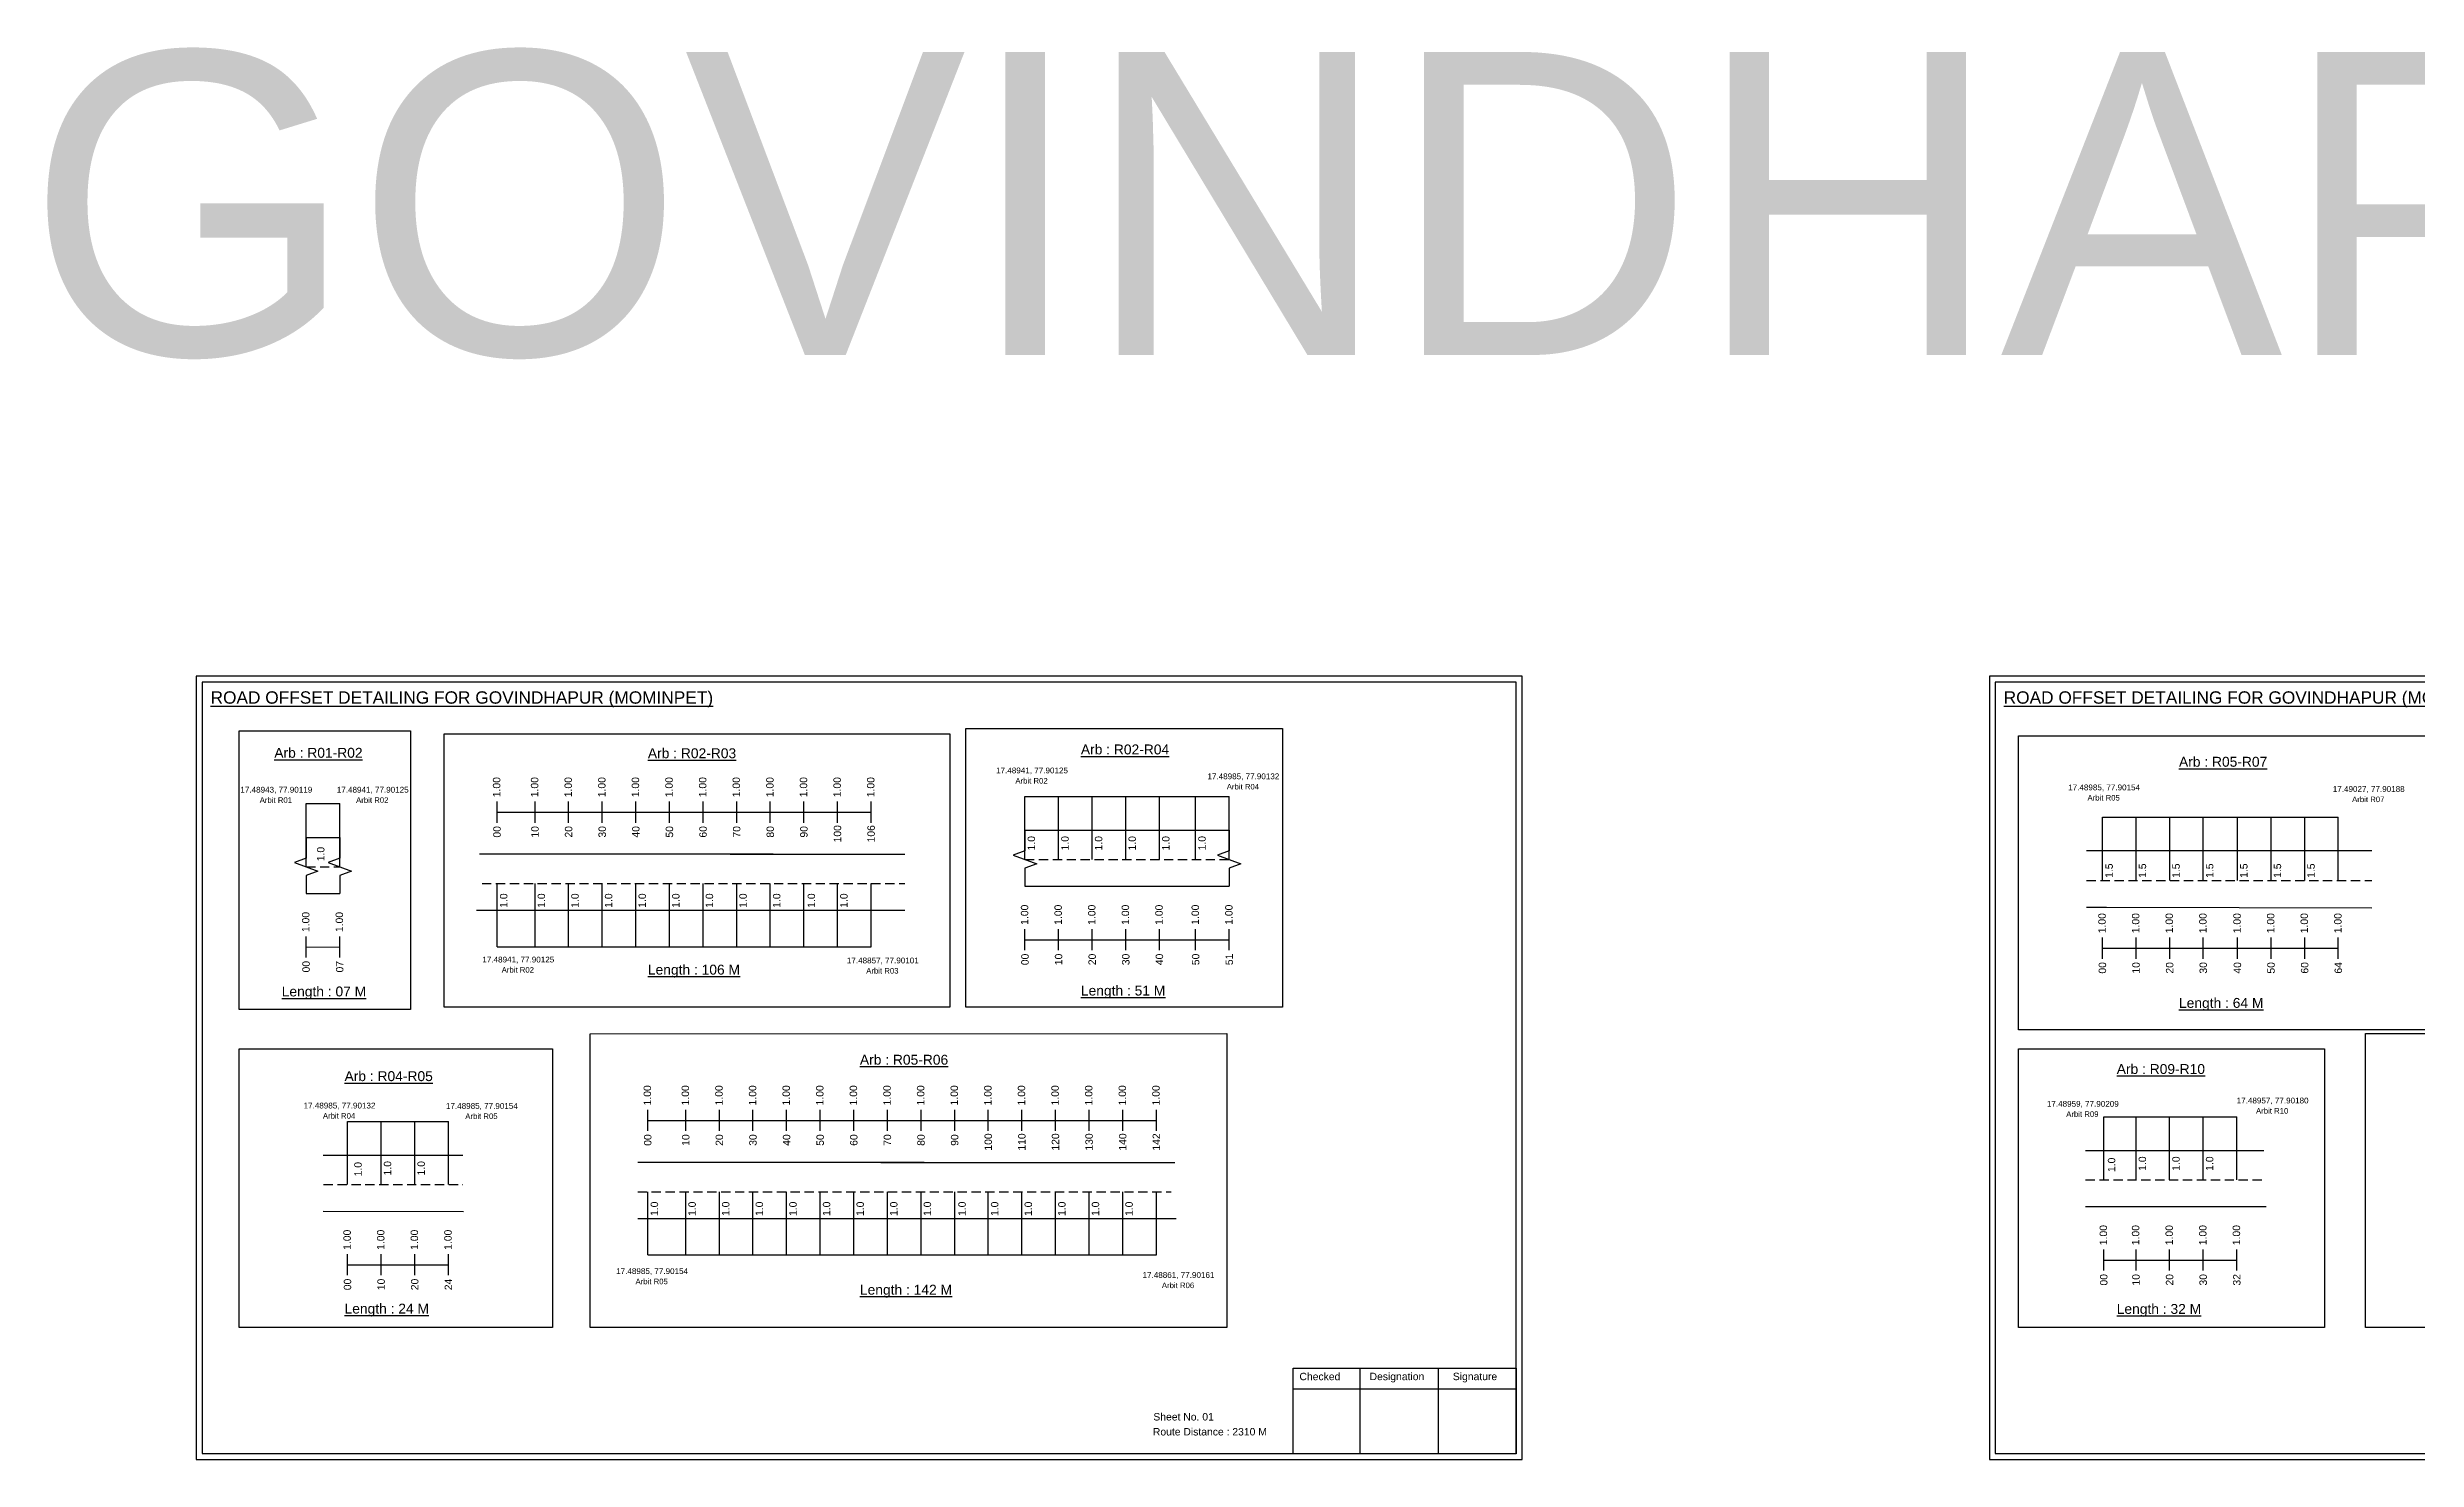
# Model space of a CAD drawing. Header units: inches. Extents: x 715 to 6358, y 46 to 1342.
# Drawn here: x 1573 to 2531, y 46 to 617 of the extents above; entities that cross this region are included whole.
import ezdxf

# ---------------------------------------------------------------- set-up
doc = ezdxf.new("R2010")
doc.units = ezdxf.units.IN
doc.header["$MEASUREMENT"] = 0
doc.linetypes.add('DASHED2', pattern=[0.375, 0.25, -0.125])
doc.layers.add('PDF_Geometry', color=7, linetype='Continuous')
doc.layers.add('PDF_Text', color=5, linetype='Continuous')
doc.styles.add('PDF Arial', font='arial.ttf')
doc.styles.get("Standard").update_dxf_attribs({"font": 'arial.ttf'})

msp = doc.modelspace()

# ---------------------------------------------------------------- linework, layer by layer
at = {"color": 5}
for p, q in [((1677.28, 311.21), (1690.88, 311.21)), ((1968.13, 314.15), (2050.78, 314.15)), ((2404.07, 305.73), (2499.48, 305.74)), ((1754.52, 253.37), (1905.89, 253.37)), ((1694.05, 182.73), (1734.85, 182.73)), ((2404.6, 184.61), (2458.44, 184.61)), ((1815.51, 128.74), (2021.28, 128.74))]:
    msp.add_line(p, q, dxfattribs=at)
for p, q in [((1677.28, 285.67), (1677.28, 311.21)), ((1690.88, 285.67), (1690.88, 311.21)), ((1968.13, 288.62), (1968.13, 314.15)), ((1981.73, 288.62), (1981.73, 314.15)), ((1995.33, 288.62), (1995.33, 314.15)), ((2008.93, 288.62), (2008.93, 314.15)), ((2022.53, 288.62), (2022.53, 314.15)), ((2037.18, 288.62), (2037.18, 314.16)), ((2050.78, 288.62), (2050.78, 314.16)), ((1677.28, 297.56), (1690.88, 297.56)), ((1968.13, 300.5), (2050.78, 300.5)), ((2404.07, 280.2), (2404.07, 305.74)), ((2417.67, 280.2), (2417.67, 305.74)), ((2431.27, 280.2), (2431.27, 305.74)), ((2444.87, 280.2), (2444.87, 305.74)), ((2458.68, 280.2), (2458.68, 305.74)), ((2472.28, 280.2), (2472.28, 305.74)), ((2485.88, 280.2), (2485.88, 305.74)), ((2499.48, 280.2), (2499.48, 305.74)), ((1866.29, 290.79), (1747.43, 290.79)), ((1848.82, 290.79), (1919.49, 290.79)), ((2513.08, 292.08), (2397.66, 292.08)), ((1754.52, 253.37), (1754.52, 278.9)), ((1769.89, 253.37), (1769.89, 278.9)), ((1783.49, 253.37), (1783.49, 278.9)), ((1797.09, 253.37), (1797.09, 278.9)), ((1810.69, 253.37), (1810.69, 278.9)), ((1824.29, 253.37), (1824.29, 278.9)), ((1837.89, 253.37), (1837.89, 278.9)), ((1851.49, 253.37), (1851.49, 278.9)), ((1865.09, 253.37), (1865.09, 278.9)), ((1878.69, 253.37), (1878.69, 278.9)), ((1892.29, 253.37), (1892.29, 278.9)), ((1905.89, 253.37), (1905.89, 278.9)), ((1677.28, 274.87), (1690.88, 274.87)), ((1968.13, 277.82), (2050.78, 277.82)), ((2397.66, 269.4), (2405.72, 269.4)), ((2405.72, 269.4), (2513.08, 269.1)), ((1746.23, 268.1), (1919.49, 268.1)), ((1694.05, 157.19), (1694.05, 182.73)), ((1707.65, 157.19), (1707.65, 182.73)), ((1721.25, 157.19), (1721.25, 182.73)), ((1734.85, 157.19), (1734.85, 182.73)), ((2404.6, 159.08), (2404.6, 184.61)), ((2417.64, 159.08), (2417.64, 184.61)), ((2431.24, 159.08), (2431.24, 184.61)), ((2444.84, 159.08), (2444.84, 184.61)), ((2458.44, 159.08), (2458.44, 184.61)), ((1684.21, 169.08), (1740.7, 169.08)), ((1927.28, 166.16), (1811.45, 166.16)), ((1909.81, 166.16), (2028.71, 166.16)), ((2397.26, 170.96), (2469.29, 170.96)), ((1815.51, 128.74), (1815.51, 154.28)), ((1830.88, 128.74), (1830.88, 154.28)), ((1844.48, 128.74), (1844.48, 154.28)), ((1858.08, 128.74), (1858.08, 154.28)), ((1871.68, 128.74), (1871.68, 154.28)), ((1885.28, 128.74), (1885.28, 154.28)), ((1898.88, 128.74), (1898.88, 154.28)), ((1912.48, 128.74), (1912.48, 154.28)), ((1926.08, 128.74), (1926.08, 154.28)), ((1939.68, 128.74), (1939.68, 154.28)), ((1953.28, 128.74), (1953.28, 154.28)), ((1966.88, 128.74), (1966.88, 154.28)), ((1980.48, 128.74), (1980.48, 154.28)), ((1994.08, 128.74), (1994.08, 154.28)), ((2007.68, 128.74), (2007.68, 154.28)), ((2021.28, 128.74), (2021.28, 154.28)), ((1684.21, 146.39), (1740.92, 146.26)), ((2397.26, 148.28), (2470.29, 148.28)), ((1811.45, 143.48), (2029.25, 143.48))]:
    msp.add_line(p, q)
at = {"color": 217, "true_color": 0x93278f}
for p, q in [((1754.52, 303.51), (1754.52, 312.07)), ((1754.52, 307.78), (1905.89, 307.78)), ((1769.89, 303.51), (1769.89, 312.07)), ((1783.49, 303.51), (1783.49, 312.07)), ((1797.09, 303.51), (1797.09, 312.07)), ((1810.69, 303.51), (1810.69, 312.07)), ((1824.29, 303.51), (1824.29, 312.07)), ((1837.89, 303.51), (1837.89, 312.07)), ((1851.49, 303.51), (1851.49, 312.07)), ((1865.09, 303.51), (1865.09, 312.07)), ((1878.69, 303.51), (1878.69, 312.07)), ((1892.29, 303.51), (1892.29, 312.07)), ((1905.89, 303.51), (1905.89, 312.07)), ((1968.13, 251.92), (1968.13, 260.48)), ((1981.73, 251.92), (1981.73, 260.48)), ((1995.33, 251.92), (1995.33, 260.48)), ((2008.93, 251.92), (2008.93, 260.48)), ((2022.53, 251.92), (2022.53, 260.48)), ((2037.18, 251.92), (2037.18, 260.48)), ((2050.78, 251.92), (2050.78, 260.48)), ((1677.28, 248.98), (1677.28, 257.53)), ((1677.28, 253.24), (1690.88, 253.25)), ((1690.88, 248.98), (1690.88, 257.53)), ((1968.13, 256.19), (2050.78, 256.2)), ((2404.07, 248.51), (2404.07, 257.06)), ((2404.07, 252.78), (2499.48, 252.84)), ((2417.67, 248.51), (2417.67, 257.06)), ((2431.27, 248.51), (2431.27, 257.06)), ((2444.87, 248.51), (2444.87, 257.06)), ((2458.68, 248.51), (2458.68, 257.06)), ((2472.28, 248.51), (2472.28, 257.06)), ((2485.88, 248.51), (2485.88, 257.06)), ((2499.48, 248.51), (2499.48, 257.06)), ((1815.51, 178.89), (1815.51, 187.44)), ((1815.51, 183.16), (2021.28, 183.16)), ((1830.88, 178.89), (1830.88, 187.44)), ((1844.48, 178.89), (1844.48, 187.44)), ((1858.08, 178.89), (1858.08, 187.44)), ((1871.68, 178.89), (1871.68, 187.44)), ((1885.28, 178.89), (1885.28, 187.44)), ((1898.88, 178.89), (1898.88, 187.44)), ((1912.48, 178.89), (1912.48, 187.44)), ((1926.08, 178.89), (1926.08, 187.44)), ((1939.68, 178.89), (1939.68, 187.44)), ((1953.28, 178.89), (1953.28, 187.44)), ((1966.88, 178.89), (1966.88, 187.44)), ((1980.48, 178.89), (1980.48, 187.44)), ((1994.08, 178.89), (1994.08, 187.44)), ((2007.68, 178.89), (2007.68, 187.44)), ((2021.28, 178.89), (2021.28, 187.44)), ((1694.05, 120.5), (1694.05, 129.05)), ((1694.05, 124.76), (1734.85, 124.77)), ((1707.65, 120.5), (1707.65, 129.05)), ((1721.25, 120.5), (1721.25, 129.05)), ((1734.85, 120.5), (1734.85, 129.05)), ((2404.6, 122.38), (2404.6, 130.94)), ((2404.6, 126.65), (2458.44, 126.66)), ((2417.64, 122.38), (2417.64, 130.94)), ((2431.24, 122.38), (2431.24, 130.94)), ((2444.84, 122.38), (2444.84, 130.94)), ((2458.44, 122.38), (2458.44, 130.94))]:
    msp.add_line(p, q, dxfattribs=at)
at = {"linetype": 'DASHED2', "ltscale": 15}
for p, q in [((1968.13, 288.62), (2050.78, 288.62)), ((1677.28, 285.67), (1690.88, 285.67)), ((1748.46, 278.9), (1919.49, 278.9)), ((2397.66, 280.2), (2513.08, 280.2)), ((1684.36, 157.19), (1740.7, 157.19)), ((1811.45, 154.28), (2027.22, 154.28)), ((2397.26, 159.08), (2469.79, 159.08))]:
    msp.add_line(p, q, dxfattribs=at)
for points in [[(1650.19, 340.69), (1719.56, 340.69), (1719.56, 228.01), (1650.19, 228.01)], [(1733.2, 339.45), (1937.76, 339.45), (1937.76, 228.96), (1733.2, 228.96)], [(1944.26, 341.64), (2072.36, 341.64), (2072.36, 228.96), (1944.26, 228.96)], [(2370.14, 338.57), (2539.76, 338.57), (2539.76, 219.75), (2370.14, 219.75)], [(1650.19, 212.05), (1776.94, 212.05), (1776.94, 99.37), (1650.19, 99.37)], [(1792.23, 218.19), (2049.75, 218.24), (2049.75, 99.42), (1792.23, 99.37)], [(2370.14, 212.1), (2493.94, 212.1), (2493.94, 99.42), (2370.14, 99.42)], [(2510.48, 218.24), (2680.1, 218.24), (2680.1, 99.42), (2510.48, 99.42)]]:
    msp.add_lwpolyline(points, close=True)
at = {"linetype": 'Continuous'}
for points in [[(1677.28, 297.56), (1677.28, 289.13), (1672.54, 287.4), (1682.03, 283.95), (1677.28, 282.22), (1677.28, 274.87)], [(1690.88, 297.56), (1690.88, 289.13), (1686.14, 287.4), (1695.63, 283.95), (1690.88, 282.22), (1690.88, 274.87)], [(1968.13, 300.5), (1968.13, 292.07), (1963.39, 290.34), (1972.87, 286.89), (1968.13, 285.17), (1968.13, 277.82)], [(2050.78, 300.5), (2050.78, 292.07), (2046.04, 290.34), (2055.52, 286.89), (2050.78, 285.17), (2050.78, 277.82)]]:
    msp.add_lwpolyline(points, dxfattribs=at)
at = {"layer": 'PDF_Geometry'}
for points in [[(1632.86, 362.7), (1632.86, 45.99), (2169.33, 45.99), (2169.33, 362.7)], [(1635.18, 360.37), (1635.18, 48.41), (2166.91, 48.41), (2166.91, 360.37)], [(2358.34, 362.7), (2358.34, 45.99), (2894.81, 45.99), (2894.81, 362.7)], [(2360.66, 360.37), (2360.66, 48.41), (2892.39, 48.41), (2892.39, 360.37)]]:
    msp.add_lwpolyline(points, close=True, dxfattribs=at)
at = {"layer": 'PDF_Geometry', "color": 242, "true_color": 0xcc1f26}
msp.add_lwpolyline([(2166.91, 48.31), (2076.57, 48.31), (2076.57, 82.92), (2166.91, 82.92)], close=True, dxfattribs=at)
for points in [[(2103.55, 82.92), (2103.55, 48.31)], [(2135.28, 82.92), (2135.28, 48.31)], [(2076.57, 74.55), (2166.91, 74.55)]]:
    msp.add_lwpolyline(points, dxfattribs=at)

# ---------------------------------------------------------------- texts
for s, height, p in [('GOVINDHAPUR', 122.5352, (1563.99, 492.63)), ('Route Distance : 2310 M', 3, (2019.88, 55.74)), ('Sheet No. 01', 3, (2020.07, 61.79))]:
    msp.add_text(s, height=height).set_placement(p)
at = {"color": 242, "true_color": 0xcd2027}
for s, height, p in [('%%UROAD OFFSET DETAILING FOR GOVINDHAPUR (MOMINPET)', 5, (1638.63, 351.63)), ('%%UROAD OFFSET DETAILING FOR GOVINDHAPUR (MOMINPET)', 5, (2364.11, 351.63)), ('%%UArb : R01-R02', 4, (1664.42, 329.77)), ('%%UArb : R02-R03', 4, (1815.56, 329.59)), ('%%UArb : R02-R04', 4, (1990.75, 331.13)), ('%%UArb : R05-R07', 4, (2435.03, 326.14)), ('%%ULength : 106 M', 4, (1815.56, 242.09)), ('%%ULength : 07 M', 4, (1667.42, 233.27)), ('%%ULength : 51 M', 4, (1990.75, 233.63)), ('%%ULength : 64 M', 4, (2435.03, 228.64)), ('%%UArb : R04-R05', 4, (1692.83, 199.03)), ('%%UArb : R05-R06', 4, (1901.35, 205.67)), ('%%UArb : R09-R10', 4, (2409.84, 201.91)), ('%%ULength : 142 M', 4, (1901.35, 112.67)), ('%%ULength : 24 M', 4, (1692.83, 105.03)), ('%%ULength : 32 M', 4, (2409.84, 104.91))]:
    msp.add_text(s, height=height, dxfattribs=at).set_placement(p)
at = {"color": 5}
for s, height, p in [('17.48943, 77.90119', 2.34, (1650.69, 315.67)), ('17.48941, 77.90125', 2.34, (1689.69, 315.67)), ('17.48941, 77.90125', 2.34, (1956.43, 323.46)), ('Arbit R02', 2.246, (1964.25, 319.33)), ('17.48985, 77.90132', 2.34, (2041.95, 321.08)), ('Arbit R04', 2.246, (2049.77, 316.95)), ('17.48985, 77.90154', 2.34, (2390.19, 316.6)), ('17.49027, 77.90188', 2.34, (2497.25, 315.96)), ('Arbit R01', 2.246, (1658.51, 311.54)), ('Arbit R02', 2.246, (1697.51, 311.54)), ('Arbit R05', 2.246, (2398.01, 312.47)), ('Arbit R07', 2.246, (2505.07, 311.83)), ('17.48941, 77.90125', 2.34, (1748.59, 247)), ('Arbit R02', 2.246, (1756.41, 242.87)), ('17.48857, 77.90101', 2.34, (1896.07, 246.63)), ('Arbit R03', 2.246, (1903.89, 242.5)), ('17.48957, 77.90180', 2.34, (2458.37, 190)), ('17.48985, 77.90132', 2.34, (1676.25, 187.96)), ('Arbit R04', 2.246, (1684.07, 183.84)), ('17.48985, 77.90154', 2.34, (1733.85, 187.81)), ('Arbit R05', 2.246, (1741.67, 183.69)), ('17.48959, 77.90209', 2.34, (2381.58, 188.67)), ('Arbit R09', 2.246, (2389.4, 184.55)), ('Arbit R10', 2.246, (2466.19, 185.87)), ('17.48985, 77.90154', 2.34, (1802.73, 121.02)), ('Arbit R05', 2.246, (1810.55, 116.9)), ('17.48861, 77.90161', 2.34, (2015.69, 119.45)), ('Arbit R06', 2.246, (2023.51, 115.32))]:
    msp.add_text(s, height=height, dxfattribs=at).set_placement(p)
at = {"color": 217, "true_color": 0x93278f}
for s, p in [('1.00', (1755.85, 313.8)), ('1.00', (1771.22, 313.8)), ('1.00', (1784.82, 313.8)), ('1.00', (1798.42, 313.8)), ('1.00', (1812.02, 313.8)), ('1.00', (1825.62, 313.8)), ('1.00', (1839.22, 313.8)), ('1.00', (1852.82, 313.8)), ('1.00', (1866.42, 313.8)), ('1.00', (1880.02, 313.8)), ('1.00', (1893.62, 313.8)), ('1.00', (1907.22, 313.8)), ('00', (1756, 297.48)), ('10', (1771.37, 297.48)), ('20', (1784.97, 297.48)), ('30', (1798.57, 297.48)), ('40', (1812.17, 297.48)), ('50', (1825.77, 297.48)), ('60', (1839.37, 297.48)), ('70', (1852.97, 297.48)), ('80', (1866.57, 297.48)), ('90', (1880.17, 297.48)), ('100', (1893.77, 295.53)), ('106', (1907.37, 295.53)), ('1.00', (1969.45, 262.21)), ('1.00', (1983.05, 262.21)), ('1.00', (1996.65, 262.21)), ('1.00', (2010.25, 262.21)), ('1.00', (2023.85, 262.21)), ('1.00', (2038.51, 262.22)), ('1.00', (2052.11, 262.22)), ('1.00', (1678.61, 259.27)), ('1.00', (1692.21, 259.27)), ('1.00', (2405.39, 258.8)), ('1.00', (2418.99, 258.8)), ('1.00', (2432.59, 258.8)), ('1.00', (2446.19, 258.8)), ('1.00', (2460.01, 258.8)), ('1.00', (2473.61, 258.8)), ('1.00', (2487.21, 258.8)), ('1.00', (2500.81, 258.8)), ('00', (1969.61, 245.89)), ('10', (1983.21, 245.89)), ('20', (1996.81, 245.89)), ('30', (2010.41, 245.89)), ('40', (2024.01, 245.89)), ('50', (2038.66, 245.9)), ('51', (2052.26, 245.9)), ('00', (1678.76, 242.95)), ('07', (1692.36, 242.95)), ('00', (2405.54, 242.48)), ('10', (2419.14, 242.48)), ('20', (2432.74, 242.48)), ('30', (2446.34, 242.48)), ('40', (2460.16, 242.48)), ('50', (2473.76, 242.48)), ('60', (2487.36, 242.48)), ('64', (2500.96, 242.48)), ('1.00', (1816.84, 189.18)), ('1.00', (1832.21, 189.18)), ('1.00', (1845.81, 189.18)), ('1.00', (1859.41, 189.18)), ('1.00', (1873.01, 189.18)), ('1.00', (1886.61, 189.18)), ('1.00', (1900.21, 189.18)), ('1.00', (1913.81, 189.18)), ('1.00', (1927.41, 189.18)), ('1.00', (1941.01, 189.18)), ('1.00', (1954.61, 189.18)), ('1.00', (1968.21, 189.18)), ('1.00', (1981.81, 189.18)), ('1.00', (1995.41, 189.18)), ('1.00', (2009.01, 189.18)), ('1.00', (2022.61, 189.18)), ('00', (1816.99, 172.86)), ('10', (1832.36, 172.86)), ('20', (1845.96, 172.86)), ('30', (1859.56, 172.86)), ('40', (1873.16, 172.86)), ('50', (1886.76, 172.86)), ('60', (1900.36, 172.86)), ('70', (1913.96, 172.86)), ('80', (1927.56, 172.86)), ('90', (1941.16, 172.86)), ('100', (1954.76, 170.91)), ('110', (1968.36, 170.91)), ('120', (1981.96, 170.91)), ('130', (1995.56, 170.91)), ('140', (2009.16, 170.91)), ('142', (2022.76, 170.91)), ('1.00', (1695.37, 130.79)), ('1.00', (1708.97, 130.79)), ('1.00', (1722.57, 130.79)), ('1.00', (1736.17, 130.79)), ('1.00', (2405.93, 132.67)), ('1.00', (2418.96, 132.67)), ('1.00', (2432.56, 132.67)), ('1.00', (2446.16, 132.67)), ('1.00', (2459.76, 132.67)), ('00', (1695.52, 114.47)), ('10', (1709.12, 114.47)), ('20', (1722.72, 114.47)), ('24', (1736.32, 114.47)), ('00', (2406.08, 116.35)), ('10', (2419.11, 116.35)), ('20', (2432.71, 116.35)), ('30', (2446.31, 116.35)), ('32', (2459.91, 116.35))]:
    msp.add_text(s, height=3, rotation=90, dxfattribs=at).set_placement(p)
for s, p in [('1.0', (1972.2, 292.29)), ('1.0', (1985.8, 292.29)), ('1.0', (1999.4, 292.29)), ('1.0', (2013, 292.29)), ('1.0', (2026.6, 292.29)), ('1.0', (2041.25, 292.3)), ('1.0', (1684.7, 287.92)), ('1.5', (2408.24, 281.2)), ('1.5', (2421.73, 281.2)), ('1.5', (2435.33, 281.2)), ('1.5', (2448.93, 281.2)), ('1.5', (2462.75, 281.2)), ('1.5', (2476.35, 281.2)), ('1.5', (2489.95, 281.2)), ('1.0', (1758.7, 269.1)), ('1.0', (1773.96, 269.1)), ('1.0', (1787.56, 269.1)), ('1.0', (1801.16, 269.1)), ('1.0', (1814.76, 269.1)), ('1.0', (1828.36, 269.1)), ('1.0', (1841.96, 269.1)), ('1.0', (1855.56, 269.1)), ('1.0', (1869.16, 269.1)), ('1.0', (1883.19, 269.1)), ('1.0', (1896.36, 269.1)), ('1.0', (1699.76, 160.5)), ('1.0', (1711.72, 160.87)), ('1.0', (1725.32, 160.87)), ('1.0', (2409.24, 162.25)), ('1.0', (2421.71, 162.75)), ('1.0', (2435.31, 162.75)), ('1.0', (2448.91, 162.75)), ('1.0', (1819.69, 144.48)), ('1.0', (1834.95, 144.48)), ('1.0', (1848.55, 144.48)), ('1.0', (1862.15, 144.48)), ('1.0', (1875.75, 144.48)), ('1.0', (1889.35, 144.48)), ('1.0', (1902.95, 144.48)), ('1.0', (1916.55, 144.48)), ('1.0', (1930.15, 144.48)), ('1.0', (1944.18, 144.48)), ('1.0', (1957.35, 144.48)), ('1.0', (1970.95, 144.48)), ('1.0', (1984.55, 144.48)), ('1.0', (1998.15, 144.48)), ('1.0', (2011.75, 144.48))]:
    msp.add_text(s, height=3, rotation=90).set_placement(p)
at = {"layer": 'PDF_Text', "color": 7, "attachment_point": 7, "style": 'PDF Arial'}
for s, insert, char_height in [('Checked', (2079.17, 78.04), 3.001), ('Designation', (2107.55, 77.2), 3.0006), ('Signature', (2141.23, 77.2), 3.001)]:
    msp.add_mtext(s, dxfattribs=dict(at, insert=insert, char_height=char_height))

doc.saveas('drawing.dxf')
